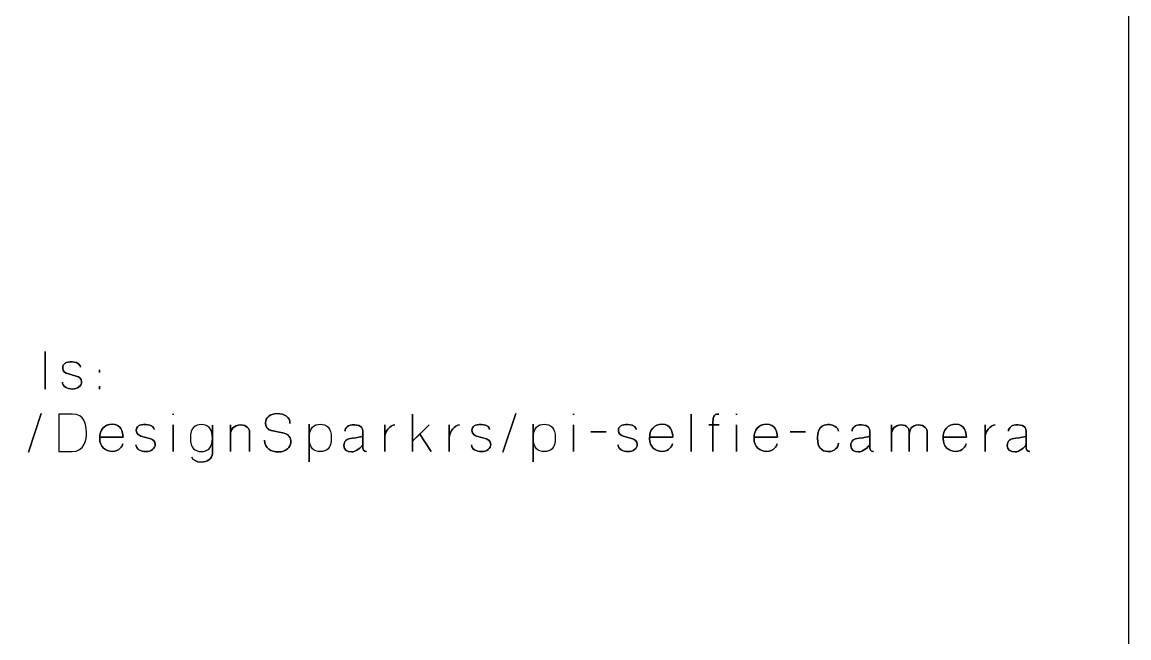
# Model space of a CAD drawing. Extents: x -439 to 785, y -667 to -15.
# Drawn here: x 695.1 to 785, y -472.9 to -422.9 of the extents above; entities that cross this region are included whole.
import ezdxf

# ---------------------------------------------------------------- set-up
doc = ezdxf.new("R2010")
doc.units = 0
doc.header["$MEASUREMENT"] = 0
doc.layers.add('LAYER_1', color=7, linetype='CONTINUOUS')

# ---------------------------------------------------------------- blocks, each defined once
blk = doc.blocks.new('BLOCK_2')
at = {"layer": 'LAYER_1', "color": 250}
blk.add_open_spline([(785, -570), (785, -578.284), (778.285, -585), (770.001, -585), (770.001, -585), (30.001, -585), (30.001, -585), (21.716, -585), (15.001, -578.284), (15.001, -570), (15.001, -570), (15.001, -30), (15.001, -30), (15.001, -21.716), (21.716, -15), (30.001, -15), (30.001, -15), (770.001, -15), (770.001, -15), (778.285, -15), (785, -21.716), (785, -30), (785, -30), (785, -570), (785, -570)], degree=3, knots=[0, 0, 0, 0, 1, 1, 1, 2, 2, 2, 3, 3, 3, 4, 4, 4, 5, 5, 5, 6, 6, 6, 7, 7, 7, 8, 8, 8, 8], dxfattribs=at)
blk = doc.blocks.new('BLOCK_6')
at = {"layer": 'LAYER_1', "color": 250}
for points, knots in [([(696.977, -452.66), (696.977, -452.66), (696.977, -449.61), (696.977, -449.61), (696.977, -449.61), (696.977, -452.66), (696.977, -452.66)], [0, 0, 0, 0, 1, 1, 1, 2, 2, 2, 2]), ([(699.195, -450.456), (698.662, -450.443), (698.417, -450.612), (698.417, -450.938), (698.417, -451.268), (698.692, -451.37), (698.793, -451.399), (698.793, -451.399), (699.593, -451.636), (699.593, -451.636), (699.699, -451.662), (699.952, -451.776), (699.952, -452.089), (699.952, -452.402), (699.618, -452.66), (699.195, -452.66), (698.772, -452.66), (698.387, -452.436), (698.387, -452.106), (698.387, -452.436), (698.772, -452.66), (699.195, -452.66), (699.618, -452.66), (699.952, -452.402), (699.952, -452.089), (699.952, -451.776), (699.699, -451.662), (699.593, -451.636), (699.593, -451.636), (698.793, -451.399), (698.793, -451.399), (698.692, -451.37), (698.417, -451.268), (698.417, -450.938), (698.417, -450.612), (698.662, -450.443), (699.195, -450.456), (699.728, -450.477), (699.868, -450.773), (699.859, -450.879), (699.868, -450.773), (699.728, -450.477), (699.195, -450.456)], [0, 0, 0, 0, 1, 1, 1, 2, 2, 2, 3, 3, 3, 4, 4, 4, 5, 5, 5, 6, 6, 6, 7, 7, 7, 8, 8, 8, 9, 9, 9, 10, 10, 10, 11, 11, 11, 12, 12, 12, 13, 13, 13, 14, 14, 14, 14]), ([(701.397, -451.323), (701.397, -451.323), (701.397, -451.09), (701.397, -451.09), (701.397, -451.09), (701.397, -451.323), (701.397, -451.323)], [0, 0, 0, 0, 1, 1, 1, 2, 2, 2, 2]), ([(701.397, -452.66), (701.397, -452.66), (701.397, -452.428), (701.397, -452.428), (701.397, -452.428), (701.397, -452.66), (701.397, -452.66)], [0, 0, 0, 0, 1, 1, 1, 2, 2, 2, 2]), ([(695.635, -457.783), (695.635, -457.783), (696.672, -454.66), (696.672, -454.66), (696.672, -454.66), (695.635, -457.783), (695.635, -457.783)], [0, 0, 0, 0, 1, 1, 1, 2, 2, 2, 2]), ([(698.09, -457.74), (698.09, -457.74), (698.09, -454.69), (698.09, -454.69), (698.09, -454.69), (699.19, -454.69), (699.19, -454.69), (700.197, -454.69), (700.32, -455.536), (700.345, -456.171), (700.371, -456.805), (700.155, -457.74), (699.19, -457.74), (699.19, -457.74), (698.09, -457.74), (698.09, -457.74)], [0, 0, 0, 0, 1, 1, 1, 2, 2, 2, 3, 3, 3, 4, 4, 4, 5, 5, 5, 5]), ([(698.09, -457.74), (698.09, -457.74), (698.09, -454.69), (698.09, -454.69), (698.09, -454.69), (699.19, -454.69), (699.19, -454.69), (700.197, -454.69), (700.32, -455.536), (700.345, -456.171), (700.371, -456.805), (700.155, -457.74), (699.19, -457.74), (699.19, -457.74), (698.09, -457.74), (698.09, -457.74)], [0, 0, 0, 0, 1, 1, 1, 2, 2, 2, 3, 3, 3, 4, 4, 4, 5, 5, 5, 5]), ([(707.374, -454.762), (707.374, -454.762), (707.374, -454.685), (707.374, -454.685), (707.374, -454.685), (707.374, -454.762), (707.374, -454.762)], [0, 0, 0, 0, 1, 1, 1, 2, 2, 2, 2]), ([(714.812, -456.818), (714.812, -457.495), (715.328, -457.766), (715.933, -457.766), (716.547, -457.766), (716.932, -457.381), (716.944, -457.004), (716.957, -456.632), (716.767, -456.335), (716.39, -456.255), (716.39, -456.255), (715.353, -456.031), (715.353, -456.031), (715.062, -455.967), (714.888, -455.798), (714.888, -455.4), (714.888, -455.003), (715.222, -454.66), (715.832, -454.66), (716.441, -454.66), (716.885, -454.948), (716.868, -455.451), (716.885, -454.948), (716.441, -454.66), (715.832, -454.66), (715.222, -454.66), (714.888, -455.003), (714.888, -455.4), (714.888, -455.798), (715.053, -455.963), (715.353, -456.031), (715.353, -456.031), (716.39, -456.255), (716.39, -456.255), (716.775, -456.335), (716.957, -456.632), (716.944, -457.004), (716.932, -457.381), (716.547, -457.766), (715.933, -457.766), (715.328, -457.766), (714.812, -457.495), (714.812, -456.818)], [0, 0, 0, 0, 1, 1, 1, 2, 2, 2, 3, 3, 3, 4, 4, 4, 5, 5, 5, 6, 6, 6, 7, 7, 7, 8, 8, 8, 9, 9, 9, 10, 10, 10, 11, 11, 11, 12, 12, 12, 13, 13, 13, 14, 14, 14, 14]), ([(726.826, -457.74), (726.826, -457.74), (726.826, -456.885), (726.826, -456.885), (726.826, -456.885), (727.41, -456.319), (727.41, -456.319), (727.41, -456.319), (728.332, -457.74), (728.332, -457.74), (728.332, -457.74), (727.41, -456.319), (727.41, -456.319), (727.41, -456.319), (728.188, -455.57), (728.188, -455.57), (728.188, -455.57), (726.826, -456.885), (726.826, -456.885), (726.826, -456.885), (726.826, -454.69), (726.826, -454.69), (726.826, -454.69), (726.826, -457.74), (726.826, -457.74)], [0, 0, 0, 0, 1, 1, 1, 2, 2, 2, 3, 3, 3, 4, 4, 4, 5, 5, 5, 6, 6, 6, 7, 7, 7, 8, 8, 8, 8]), ([(735.203, -454.66), (735.203, -454.66), (734.166, -457.783), (734.166, -457.783), (734.166, -457.783), (735.203, -454.66), (735.203, -454.66)], [0, 0, 0, 0, 1, 1, 1, 2, 2, 2, 2]), ([(739.902, -454.762), (739.902, -454.762), (739.902, -454.685), (739.902, -454.685), (739.902, -454.685), (739.902, -454.762), (739.902, -454.762)], [0, 0, 0, 0, 1, 1, 1, 2, 2, 2, 2]), ([(749.465, -457.74), (749.465, -457.74), (749.465, -454.69), (749.465, -454.69), (749.465, -454.69), (749.465, -457.74), (749.465, -457.74)], [0, 0, 0, 0, 1, 1, 1, 2, 2, 2, 2]), ([(751.222, -457.74), (751.222, -457.74), (751.222, -455.57), (751.222, -455.57), (751.222, -454.952), (751.222, -454.69), (751.692, -454.69), (751.222, -454.69), (751.222, -454.952), (751.222, -455.57), (751.222, -455.57), (751.222, -457.74), (751.222, -457.74)], [0, 0, 0, 0, 1, 1, 1, 2, 2, 2, 3, 3, 3, 4, 4, 4, 4]), ([(753.148, -454.762), (753.148, -454.762), (753.148, -454.685), (753.148, -454.685), (753.148, -454.685), (753.148, -454.762), (753.148, -454.762)], [0, 0, 0, 0, 1, 1, 1, 2, 2, 2, 2]), ([(701.422, -456.581), (701.422, -456.581), (703.313, -456.581), (703.313, -456.581), (703.313, -456.111), (703.127, -455.511), (702.455, -455.511), (701.786, -455.511), (701.418, -455.967), (701.418, -456.665), (701.418, -457.368), (701.892, -457.74), (702.455, -457.723), (703.021, -457.706), (703.267, -457.266), (703.296, -457.11), (703.267, -457.266), (703.021, -457.706), (702.455, -457.723), (701.892, -457.74), (701.418, -457.368), (701.418, -456.665), (701.418, -455.967), (701.786, -455.511), (702.455, -455.511), (703.127, -455.511), (703.313, -456.111), (703.313, -456.581), (703.313, -456.581), (701.422, -456.581), (701.422, -456.581)], [0, 0, 0, 0, 1, 1, 1, 2, 2, 2, 3, 3, 3, 4, 4, 4, 5, 5, 5, 6, 6, 6, 7, 7, 7, 8, 8, 8, 9, 9, 9, 10, 10, 10, 10]), ([(705.168, -455.536), (704.635, -455.523), (704.39, -455.692), (704.39, -456.018), (704.39, -456.348), (704.665, -456.45), (704.766, -456.479), (704.766, -456.479), (705.566, -456.716), (705.566, -456.716), (705.672, -456.742), (705.926, -456.856), (705.926, -457.169), (705.926, -457.482), (705.591, -457.74), (705.168, -457.74), (704.745, -457.74), (704.36, -457.516), (704.36, -457.186), (704.36, -457.516), (704.745, -457.74), (705.168, -457.74), (705.591, -457.74), (705.926, -457.482), (705.926, -457.169), (705.926, -456.856), (705.672, -456.742), (705.566, -456.716), (705.566, -456.716), (704.766, -456.479), (704.766, -456.479), (704.665, -456.45), (704.39, -456.348), (704.39, -456.018), (704.39, -455.692), (704.635, -455.523), (705.168, -455.536), (705.701, -455.557), (705.841, -455.853), (705.833, -455.959), (705.841, -455.853), (705.701, -455.557), (705.168, -455.536)], [0, 0, 0, 0, 1, 1, 1, 2, 2, 2, 3, 3, 3, 4, 4, 4, 5, 5, 5, 6, 6, 6, 7, 7, 7, 8, 8, 8, 9, 9, 9, 10, 10, 10, 11, 11, 11, 12, 12, 12, 13, 13, 13, 14, 14, 14, 14]), ([(707.374, -457.736), (707.374, -457.736), (707.374, -455.566), (707.374, -455.566), (707.374, -455.566), (707.374, -457.744), (707.374, -457.736)], [0, 0, 0, 0, 1, 1, 1, 2, 2, 2, 2]), ([(709.677, -455.548), (710.167, -455.548), (710.574, -455.794), (710.574, -456.64), (710.574, -457.486), (710.167, -457.732), (709.677, -457.732), (709.186, -457.732), (708.784, -457.486), (708.784, -456.64), (708.784, -455.794), (709.186, -455.548), (709.677, -455.548)], [0, 0, 0, 0, 1, 1, 1, 2, 2, 2, 3, 3, 3, 4, 4, 4, 4]), ([(709.677, -455.548), (710.167, -455.548), (710.574, -455.794), (710.574, -456.64), (710.574, -457.486), (710.167, -457.732), (709.677, -457.732), (709.186, -457.732), (708.784, -457.486), (708.784, -456.64), (708.784, -455.794), (709.186, -455.548), (709.677, -455.548)], [0, 0, 0, 0, 1, 1, 1, 2, 2, 2, 3, 3, 3, 4, 4, 4, 4]), ([(708.911, -458.18), (708.957, -458.434), (709.266, -458.578), (709.689, -458.595), (710.121, -458.608), (710.574, -458.29), (710.574, -457.897), (710.574, -457.499), (710.574, -455.582), (710.574, -455.582), (710.574, -455.582), (710.574, -457.499), (710.574, -457.897), (710.574, -458.29), (710.121, -458.608), (709.689, -458.595), (709.266, -458.578), (708.957, -458.434), (708.911, -458.18)], [0, 0, 0, 0, 1, 1, 1, 2, 2, 2, 3, 3, 3, 4, 4, 4, 5, 5, 5, 6, 6, 6, 6]), ([(713.587, -457.74), (713.587, -457.74), (713.587, -456.327), (713.587, -456.132), (713.587, -455.938), (713.393, -455.574), (712.856, -455.57), (712.314, -455.566), (712.03, -455.985), (712.03, -456.374), (712.03, -455.985), (712.314, -455.566), (712.856, -455.57), (713.393, -455.574), (713.587, -455.938), (713.587, -456.132), (713.587, -456.327), (713.587, -457.74), (713.587, -457.74)], [0, 0, 0, 0, 1, 1, 1, 2, 2, 2, 3, 3, 3, 4, 4, 4, 5, 5, 5, 6, 6, 6, 6]), ([(712.03, -457.74), (712.03, -457.74), (712.03, -455.57), (712.03, -455.57), (712.03, -455.57), (712.03, -457.74), (712.03, -457.74)], [0, 0, 0, 0, 1, 1, 1, 2, 2, 2, 2]), ([(718.431, -458.582), (718.431, -458.582), (718.431, -455.527), (718.431, -455.527), (718.431, -455.527), (718.431, -458.582), (718.431, -458.582)], [0, 0, 0, 0, 1, 1, 1, 2, 2, 2, 2]), ([(719.328, -457.74), (719.819, -457.74), (720.225, -457.491), (720.225, -456.632), (720.225, -455.777), (719.819, -455.527), (719.328, -455.527), (718.837, -455.527), (718.435, -455.777), (718.435, -456.632), (718.435, -457.491), (718.837, -457.74), (719.328, -457.74)], [0, 0, 0, 0, 1, 1, 1, 2, 2, 2, 3, 3, 3, 4, 4, 4, 4]), ([(719.328, -457.74), (719.819, -457.74), (720.225, -457.491), (720.225, -456.632), (720.225, -455.777), (719.819, -455.527), (719.328, -455.527), (718.837, -455.527), (718.435, -455.777), (718.435, -456.632), (718.435, -457.491), (718.837, -457.74), (719.328, -457.74)], [0, 0, 0, 0, 1, 1, 1, 2, 2, 2, 3, 3, 3, 4, 4, 4, 4]), ([(723.091, -457.74), (723.091, -457.74), (722.791, -457.719), (722.791, -457.465), (722.791, -457.465), (722.791, -456.073), (722.791, -456.073), (722.791, -455.896), (722.702, -455.557), (722.131, -455.557), (721.56, -455.557), (721.348, -455.815), (721.348, -456.082), (721.348, -455.815), (721.56, -455.557), (722.131, -455.557), (722.702, -455.557), (722.791, -455.896), (722.791, -456.073), (722.791, -456.073), (722.791, -457.465), (722.791, -457.465), (722.791, -457.719), (723.091, -457.74), (723.091, -457.74)], [0, 0, 0, 0, 1, 1, 1, 2, 2, 2, 3, 3, 3, 4, 4, 4, 5, 5, 5, 6, 6, 6, 7, 7, 7, 8, 8, 8, 8]), ([(725.394, -455.57), (725.001, -455.566), (724.553, -456.145), (724.565, -456.632), (724.553, -456.145), (725.001, -455.566), (725.394, -455.57)], [0, 0, 0, 0, 1, 1, 1, 2, 2, 2, 2]), ([(724.565, -455.57), (724.565, -455.57), (724.565, -457.74), (724.565, -457.74), (724.565, -457.74), (724.565, -455.57), (724.565, -455.57)], [0, 0, 0, 0, 1, 1, 1, 2, 2, 2, 2]), ([(729.81, -456.632), (729.797, -456.145), (730.246, -455.566), (730.639, -455.57), (730.246, -455.566), (729.797, -456.145), (729.81, -456.632)], [0, 0, 0, 0, 1, 1, 1, 2, 2, 2, 2]), ([(729.81, -457.74), (729.81, -457.74), (729.81, -455.57), (729.81, -455.57), (729.81, -455.57), (729.81, -457.74), (729.81, -457.74)], [0, 0, 0, 0, 1, 1, 1, 2, 2, 2, 2]), ([(732.422, -455.536), (731.889, -455.523), (731.644, -455.692), (731.644, -456.018), (731.644, -456.348), (731.918, -456.45), (732.02, -456.479), (732.02, -456.479), (732.82, -456.716), (732.82, -456.716), (732.925, -456.742), (733.179, -456.856), (733.179, -457.169), (733.179, -457.482), (732.845, -457.74), (732.422, -457.74), (731.999, -457.74), (731.614, -457.516), (731.614, -457.186), (731.614, -457.516), (731.999, -457.74), (732.422, -457.74), (732.845, -457.74), (733.179, -457.482), (733.179, -457.169), (733.179, -456.856), (732.925, -456.742), (732.82, -456.716), (732.82, -456.716), (732.02, -456.479), (732.02, -456.479), (731.918, -456.45), (731.644, -456.348), (731.644, -456.018), (731.644, -455.692), (731.889, -455.523), (732.422, -455.536), (732.955, -455.557), (733.095, -455.853), (733.086, -455.959), (733.095, -455.853), (732.955, -455.557), (732.422, -455.536)], [0, 0, 0, 0, 1, 1, 1, 2, 2, 2, 3, 3, 3, 4, 4, 4, 5, 5, 5, 6, 6, 6, 7, 7, 7, 8, 8, 8, 9, 9, 9, 10, 10, 10, 11, 11, 11, 12, 12, 12, 13, 13, 13, 14, 14, 14, 14]), ([(736.621, -458.582), (736.621, -458.582), (736.621, -455.527), (736.621, -455.527), (736.621, -455.527), (736.621, -458.582), (736.621, -458.582)], [0, 0, 0, 0, 1, 1, 1, 2, 2, 2, 2]), ([(737.518, -457.74), (738.009, -457.74), (738.416, -457.491), (738.416, -456.632), (738.416, -455.777), (738.009, -455.527), (737.518, -455.527), (737.028, -455.527), (736.626, -455.777), (736.626, -456.632), (736.626, -457.491), (737.028, -457.74), (737.518, -457.74)], [0, 0, 0, 0, 1, 1, 1, 2, 2, 2, 3, 3, 3, 4, 4, 4, 4]), ([(737.518, -457.74), (738.009, -457.74), (738.416, -457.491), (738.416, -456.632), (738.416, -455.777), (738.009, -455.527), (737.518, -455.527), (737.028, -455.527), (736.626, -455.777), (736.626, -456.632), (736.626, -457.491), (737.028, -457.74), (737.518, -457.74)], [0, 0, 0, 0, 1, 1, 1, 2, 2, 2, 3, 3, 3, 4, 4, 4, 4]), ([(739.902, -457.736), (739.902, -457.736), (739.902, -455.566), (739.902, -455.566), (739.902, -455.566), (739.902, -457.744), (739.902, -457.736)], [0, 0, 0, 0, 1, 1, 1, 2, 2, 2, 2]), ([(744.322, -455.536), (743.789, -455.523), (743.543, -455.692), (743.543, -456.018), (743.543, -456.348), (743.818, -456.45), (743.92, -456.479), (743.92, -456.479), (744.719, -456.716), (744.719, -456.716), (744.825, -456.742), (745.079, -456.856), (745.079, -457.169), (745.079, -457.482), (744.745, -457.74), (744.322, -457.74), (743.899, -457.74), (743.514, -457.516), (743.514, -457.186), (743.514, -457.516), (743.899, -457.74), (744.322, -457.74), (744.745, -457.74), (745.079, -457.482), (745.079, -457.169), (745.079, -456.856), (744.825, -456.742), (744.719, -456.716), (744.719, -456.716), (743.92, -456.479), (743.92, -456.479), (743.818, -456.45), (743.543, -456.348), (743.543, -456.018), (743.543, -455.692), (743.789, -455.523), (744.322, -455.536), (744.855, -455.557), (744.994, -455.853), (744.986, -455.959), (744.994, -455.853), (744.855, -455.557), (744.322, -455.536)], [0, 0, 0, 0, 1, 1, 1, 2, 2, 2, 3, 3, 3, 4, 4, 4, 5, 5, 5, 6, 6, 6, 7, 7, 7, 8, 8, 8, 9, 9, 9, 10, 10, 10, 11, 11, 11, 12, 12, 12, 13, 13, 13, 14, 14, 14, 14]), ([(746.071, -456.581), (746.071, -456.581), (747.962, -456.581), (747.962, -456.581), (747.962, -456.111), (747.776, -455.511), (747.103, -455.511), (746.434, -455.511), (746.066, -455.967), (746.066, -456.665), (746.066, -457.368), (746.54, -457.74), (747.103, -457.723), (747.67, -457.706), (747.915, -457.266), (747.945, -457.11), (747.915, -457.266), (747.67, -457.706), (747.103, -457.723), (746.54, -457.74), (746.066, -457.368), (746.066, -456.665), (746.066, -455.967), (746.434, -455.511), (747.103, -455.511), (747.776, -455.511), (747.962, -456.111), (747.962, -456.581), (747.962, -456.581), (746.071, -456.581), (746.071, -456.581)], [0, 0, 0, 0, 1, 1, 1, 2, 2, 2, 3, 3, 3, 4, 4, 4, 5, 5, 5, 6, 6, 6, 7, 7, 7, 8, 8, 8, 9, 9, 9, 10, 10, 10, 10]), ([(750.875, -455.57), (750.875, -455.57), (751.734, -455.57), (751.734, -455.57), (751.734, -455.57), (750.875, -455.57), (750.875, -455.57)], [0, 0, 0, 0, 1, 1, 1, 2, 2, 2, 2]), ([(753.148, -457.736), (753.148, -457.736), (753.148, -455.566), (753.148, -455.566), (753.148, -455.566), (753.148, -457.744), (753.148, -457.736)], [0, 0, 0, 0, 1, 1, 1, 2, 2, 2, 2]), ([(756.454, -456.581), (756.454, -456.111), (756.267, -455.511), (755.595, -455.511), (754.927, -455.511), (754.558, -455.967), (754.558, -456.665), (754.558, -457.368), (755.032, -457.74), (755.595, -457.723), (756.162, -457.706), (756.407, -457.266), (756.437, -457.11), (756.407, -457.266), (756.162, -457.706), (755.595, -457.723), (755.032, -457.74), (754.558, -457.368), (754.558, -456.665), (754.558, -455.967), (754.927, -455.511), (755.595, -455.511), (756.267, -455.511), (756.454, -456.111), (756.454, -456.581), (756.454, -456.581), (754.562, -456.581), (754.562, -456.581), (754.562, -456.581), (756.454, -456.581), (756.454, -456.581)], [0, 0, 0, 0, 1, 1, 1, 2, 2, 2, 3, 3, 3, 4, 4, 4, 5, 5, 5, 6, 6, 6, 7, 7, 7, 8, 8, 8, 9, 9, 9, 10, 10, 10, 10]), ([(761.424, -457.05), (761.411, -457.406), (761.03, -457.74), (760.671, -457.74), (760.315, -457.74), (759.701, -457.681), (759.701, -456.619), (759.701, -455.561), (760.387, -455.548), (760.687, -455.548), (760.988, -455.548), (761.385, -455.781), (761.411, -456.078), (761.385, -455.781), (760.988, -455.548), (760.687, -455.548), (760.387, -455.548), (759.701, -455.561), (759.701, -456.619), (759.701, -457.681), (760.315, -457.74), (760.671, -457.74), (761.03, -457.74), (761.411, -457.406), (761.424, -457.05)], [0, 0, 0, 0, 1, 1, 1, 2, 2, 2, 3, 3, 3, 4, 4, 4, 5, 5, 5, 6, 6, 6, 7, 7, 7, 8, 8, 8, 8]), ([(764.26, -457.74), (764.26, -457.74), (763.96, -457.719), (763.96, -457.465), (763.96, -457.465), (763.96, -456.073), (763.96, -456.073), (763.96, -455.896), (763.871, -455.557), (763.299, -455.557), (762.728, -455.557), (762.517, -455.815), (762.517, -456.082), (762.517, -455.815), (762.728, -455.557), (763.299, -455.557), (763.871, -455.557), (763.96, -455.896), (763.96, -456.073), (763.96, -456.073), (763.96, -457.465), (763.96, -457.465), (763.96, -457.719), (764.26, -457.74), (764.26, -457.74)], [0, 0, 0, 0, 1, 1, 1, 2, 2, 2, 3, 3, 3, 4, 4, 4, 5, 5, 5, 6, 6, 6, 7, 7, 7, 8, 8, 8, 8]), ([(767.164, -457.74), (767.164, -457.74), (767.164, -456.327), (767.164, -456.132), (767.164, -455.938), (767.037, -455.574), (766.5, -455.57), (765.963, -455.566), (765.721, -455.985), (765.721, -456.374), (765.721, -455.985), (765.963, -455.566), (766.5, -455.57), (767.037, -455.574), (767.164, -455.938), (767.164, -456.132), (767.164, -456.327), (767.164, -457.74), (767.164, -457.74)], [0, 0, 0, 0, 1, 1, 1, 2, 2, 2, 3, 3, 3, 4, 4, 4, 5, 5, 5, 6, 6, 6, 6]), ([(765.721, -457.74), (765.721, -457.74), (765.721, -455.57), (765.721, -455.57), (765.721, -455.57), (765.721, -457.74), (765.721, -457.74)], [0, 0, 0, 0, 1, 1, 1, 2, 2, 2, 2]), ([(768.619, -457.74), (768.619, -457.74), (768.619, -456.327), (768.619, -456.132), (768.619, -455.938), (768.433, -455.574), (767.896, -455.57), (767.359, -455.566), (767.164, -455.985), (767.164, -456.374), (767.164, -455.985), (767.359, -455.566), (767.896, -455.57), (768.433, -455.574), (768.619, -455.938), (768.619, -456.132), (768.619, -456.327), (768.619, -457.74), (768.619, -457.74)], [0, 0, 0, 0, 1, 1, 1, 2, 2, 2, 3, 3, 3, 4, 4, 4, 5, 5, 5, 6, 6, 6, 6]), ([(771.808, -456.581), (771.808, -456.111), (771.621, -455.511), (770.949, -455.511), (770.281, -455.511), (769.912, -455.967), (769.912, -456.665), (769.912, -457.368), (770.386, -457.74), (770.949, -457.723), (771.516, -457.706), (771.761, -457.266), (771.791, -457.11), (771.761, -457.266), (771.516, -457.706), (770.949, -457.723), (770.386, -457.74), (769.912, -457.368), (769.912, -456.665), (769.912, -455.967), (770.281, -455.511), (770.949, -455.511), (771.621, -455.511), (771.808, -456.111), (771.808, -456.581), (771.808, -456.581), (769.916, -456.581), (769.916, -456.581), (769.916, -456.581), (771.808, -456.581), (771.808, -456.581)], [0, 0, 0, 0, 1, 1, 1, 2, 2, 2, 3, 3, 3, 4, 4, 4, 5, 5, 5, 6, 6, 6, 7, 7, 7, 8, 8, 8, 9, 9, 9, 10, 10, 10, 10]), ([(773.324, -456.632), (773.312, -456.145), (773.76, -455.566), (774.153, -455.57), (773.76, -455.566), (773.312, -456.145), (773.324, -456.632)], [0, 0, 0, 0, 1, 1, 1, 2, 2, 2, 2]), ([(773.324, -457.74), (773.324, -457.74), (773.324, -455.57), (773.324, -455.57), (773.324, -455.57), (773.324, -457.74), (773.324, -457.74)], [0, 0, 0, 0, 1, 1, 1, 2, 2, 2, 2]), ([(776.968, -457.74), (776.968, -457.74), (776.668, -457.719), (776.668, -457.465), (776.668, -457.465), (776.668, -456.073), (776.668, -456.073), (776.668, -455.896), (776.579, -455.557), (776.008, -455.557), (775.437, -455.557), (775.225, -455.815), (775.225, -456.082), (775.225, -455.815), (775.437, -455.557), (776.008, -455.557), (776.579, -455.557), (776.668, -455.896), (776.668, -456.073), (776.668, -456.073), (776.668, -457.465), (776.668, -457.465), (776.668, -457.719), (776.968, -457.74), (776.968, -457.74)], [0, 0, 0, 0, 1, 1, 1, 2, 2, 2, 3, 3, 3, 4, 4, 4, 5, 5, 5, 6, 6, 6, 7, 7, 7, 8, 8, 8, 8]), ([(722.791, -457.186), (722.664, -457.368), (722.228, -457.778), (721.881, -457.766), (721.53, -457.753), (721.251, -457.643), (721.251, -457.254), (721.251, -456.86), (721.488, -456.695), (721.936, -456.653), (722.381, -456.611), (722.579, -456.543), (722.791, -456.483), (722.579, -456.543), (722.381, -456.611), (721.936, -456.653), (721.488, -456.695), (721.251, -456.86), (721.251, -457.254), (721.251, -457.643), (721.53, -457.753), (721.881, -457.766), (722.228, -457.778), (722.664, -457.368), (722.791, -457.186)], [0, 0, 0, 0, 1, 1, 1, 2, 2, 2, 3, 3, 3, 4, 4, 4, 5, 5, 5, 6, 6, 6, 7, 7, 7, 8, 8, 8, 8]), ([(741.312, -456.145), (741.312, -456.145), (742.543, -456.145), (742.543, -456.145), (742.543, -456.145), (741.312, -456.145), (741.312, -456.145)], [0, 0, 0, 0, 1, 1, 1, 2, 2, 2, 2]), ([(757.5, -456.145), (757.5, -456.145), (758.731, -456.145), (758.731, -456.145), (758.731, -456.145), (757.5, -456.145), (757.5, -456.145)], [0, 0, 0, 0, 1, 1, 1, 2, 2, 2, 2]), ([(763.96, -457.186), (763.833, -457.368), (763.397, -457.778), (763.05, -457.766), (762.699, -457.753), (762.42, -457.643), (762.42, -457.254), (762.42, -456.86), (762.656, -456.695), (763.105, -456.653), (763.549, -456.611), (763.748, -456.543), (763.96, -456.483), (763.748, -456.543), (763.549, -456.611), (763.105, -456.653), (762.656, -456.695), (762.42, -456.86), (762.42, -457.254), (762.42, -457.643), (762.699, -457.753), (763.05, -457.766), (763.397, -457.778), (763.833, -457.368), (763.96, -457.186)], [0, 0, 0, 0, 1, 1, 1, 2, 2, 2, 3, 3, 3, 4, 4, 4, 5, 5, 5, 6, 6, 6, 7, 7, 7, 8, 8, 8, 8]), ([(776.668, -457.186), (776.541, -457.368), (776.105, -457.778), (775.758, -457.766), (775.407, -457.753), (775.128, -457.643), (775.128, -457.254), (775.128, -456.86), (775.365, -456.695), (775.813, -456.653), (776.257, -456.611), (776.456, -456.543), (776.668, -456.483), (776.456, -456.543), (776.257, -456.611), (775.813, -456.653), (775.365, -456.695), (775.128, -456.86), (775.128, -457.254), (775.128, -457.643), (775.407, -457.753), (775.758, -457.766), (776.105, -457.778), (776.541, -457.368), (776.668, -457.186)], [0, 0, 0, 0, 1, 1, 1, 2, 2, 2, 3, 3, 3, 4, 4, 4, 5, 5, 5, 6, 6, 6, 7, 7, 7, 8, 8, 8, 8])]:
    blk.add_open_spline(points, degree=3, knots=knots, dxfattribs=at)

msp = doc.modelspace()

# ---------------------------------------------------------------- block references
at = {"layer": 'LAYER_1'}
for name in ['BLOCK_2', 'BLOCK_6']:
    msp.add_blockref(name, (0, 0), dxfattribs=at)

doc.saveas('drawing.dxf')
